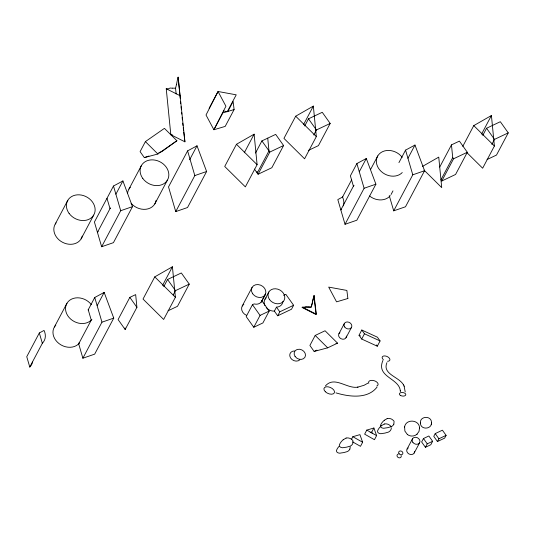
<?xml version="1.0" encoding="UTF-8"?>
<svg xmlns="http://www.w3.org/2000/svg" width="535" height="535" viewBox="0 0 535 535"><rect width="100%" height="100%" fill="white"/><g stroke="black" fill="none" stroke-linecap="round" stroke-linejoin="round"><path stroke-width="0.8" d="M405.196 391.901L404.106 386.056M382.953 360.376C375.57 377.295 399.852 378.098 400.354 391.386L400.34 390.61M404.607 426.877L404.895 431.116L407.409 434.527M391.339 428.227L390.965 429.585A7.55 6.199 27.9 0 1 388.39 432.113L385.013 433.076A42.191 34.641 27.9 0 1 382.659 433.41C379.83 434.547 375.697 432.568 378.298 429.371A20.484 16.819 27.9 0 1 381.422 425.72M404.56 427.117C405.664 418.584 419.453 419.427 419.56 427.993M312.868 299.974L312.393 302.723A10.386 1.177 -71.6 0 0 312.326 302.991L312.286 303.164A4.614 0.522 -71.6 0 1 312.226 303.399M431.491 422.543C431.571 415.267 419.614 415.922 420.376 423.065M420.39 423.218C420.67 430.294 432.247 429.358 431.484 422.403M172.624 88.155L172.484 88.148A6.059 2.942 -8.9 0 0 172.063 88.141L171.354 88.148A1.946 0.943 -8.9 0 1 170.953 88.108L170.424 88.041A0.722 0.348 -8.9 0 0 169.963 88.101L168.478 88.77A0.716 0.348 -8.9 0 1 168.023 88.837L166.238 88.73L170.819 134.706L184.916 141.822L178.135 77.154L177.854 78.257A15.662 1.779 -71.6 0 0 177.72 78.799L177.5 79.702A4.782 0.542 -71.6 0 1 177.346 80.29L176.503 84.45A4.614 0.522 -71.6 0 1 176.443 84.677M176.383 84.931L175.56 88.215L176.135 93.959M313.871 296.056L316.125 314.56L302.021 307.444L303.806 307.551A0.716 0.348 -8.9 0 0 304.261 307.491L305.746 306.822A0.722 0.348 -8.9 0 1 306.207 306.756L306.736 306.829A1.946 0.943 -8.9 0 0 307.137 306.863L307.846 306.863A6.059 2.942 -8.9 0 1 308.267 306.869L308.407 306.876M313.824 296.236L313.637 296.978A15.662 1.779 -71.6 0 0 313.503 297.52L313.283 298.423A4.782 0.542 -71.6 0 1 313.129 299.011L313.015 299.413M312.099 303.927L311.343 306.929L308.829 306.883M386.919 362.677C382.03 374.226 398.856 376.613 403.557 384.912M431.243 424.389L431.344 424.021M349.877 449.059L350.231 446.919M393.847 424.135L394.074 421.5A3.11 2.555 27.9 0 0 393.593 420.61L391.908 419.293A6.112 5.022 27.9 0 0 387.173 418.564M55.259 224.011L67.831 200.271M81.133 238.837L93.705 215.097M113.494 186.013L94.421 222.045L101.637 246.735L113.433 242.663L132.506 206.637L122.91 180.95L113.494 186.013L120.709 210.703L101.637 246.735M29.773 367.043L42.345 343.296A14.913 12.245 27.9 0 0 44.03 330.429L39.322 332.964L26.75 356.705L29.773 367.043A14.913 12.245 27.9 0 0 32.521 362.075M115.901 194.185L122.91 180.95M145.4 141.608L140.09 151.632L144.336 157.611L157.872 154L176.891 140.752L164.419 128.36L145.4 141.608L157.872 154M110.665 207.921A14.913 12.245 27.9 0 1 110.009 208.637L97.437 232.377A14.913 12.245 27.9 0 0 98.092 231.668M54.389 327.005L66.962 303.265M128.955 189.069L141.528 165.328M88.121 309.986L94.742 297.487L104.158 292.418L113.754 318.111L94.675 354.137L82.885 358.209L78.458 343.075M97.149 305.659L104.158 292.418M78.685 343.851L91.258 320.111L88.235 309.772M154.829 203.895L167.401 180.155M209.125 108.331L218.046 91.492L236.223 94.822L227.308 111.661L223.356 110.939M187.598 150.877L168.525 186.909L175.741 211.599L187.538 207.526L206.61 171.501L197.014 145.814L187.598 150.877L194.82 175.574L175.741 211.599M82.885 358.209L101.958 322.177L113.754 318.111M189.617 159.784L197.014 145.814M227.689 111.741L233.113 101.489L234.109 109.561L225.188 126.4L213.893 129.751L206.015 115.005L218.046 91.492L225.924 106.238L213.893 129.751L222.814 112.912L234.109 109.561M129.844 297.373L118.095 319.562L125.163 329.513L136.913 307.324L135.669 294.604L129.844 297.373L136.913 307.324M154.769 276.869L143.019 299.058L163.65 319.462L175.4 297.273L172.417 266.771L154.769 276.869L175.4 297.273M236.47 144.283L224.72 166.472L245.351 186.875L257.101 164.686L254.125 134.185L236.47 144.283L257.101 164.686M162.566 285.382L172.417 266.771M163.77 286.646L167.562 279.484L181.325 272.957L189.25 284.112L177.5 306.301L168.084 310.768M244.268 152.796L254.125 134.185M173.213 294.932L175.487 290.639L189.25 284.112M255.462 153.077L261.903 140.912L275.672 134.385L283.59 145.533L271.84 167.722L258.077 174.249L254.399 169.073M258.077 174.249L269.827 152.06L283.59 145.533M295.695 116.202L283.945 138.391L304.575 158.795L316.325 136.606L313.349 106.104L295.695 116.202L316.325 136.606M303.492 124.715L313.349 106.104M304.703 125.979L308.494 118.823L322.257 112.296L330.182 123.445L318.432 145.634L308.287 150.449M313.764 134.987L316.412 129.972L330.182 123.445M242.215 306.02L252.065 287.422M252.466 304.703L246.18 316.58L253.777 327.273L262.899 322.946L269.185 311.076L261.909 300.83A7.497 6.159 27.9 0 1 254.085 303.933L252.466 304.703L260.063 315.403L253.777 327.273M261.167 302.221L265.474 294.089M264.965 299.279L268.844 291.95M283.664 295.367L285.844 294.33L293.615 305.271L291.522 309.223L277.692 315.784L274.375 311.116L276.468 307.164A8.714 7.156 27.9 0 0 282.988 301.372M342.882 196.867L337.812 199.595L345.028 224.292L356.825 220.219L375.904 184.187L366.301 158.5L356.885 163.57L350.385 175.854L353.408 186.187L340.835 209.934A14.913 12.245 27.9 0 0 341.484 209.218M277.692 315.784L279.785 311.831L293.615 305.271M351.662 179.793L342.52 197.061A14.913 12.245 27.9 0 1 343.33 205.888M359.293 171.735L366.301 158.5M370.541 169.568L377.777 155.899M345.028 224.292L364.108 188.26L375.904 184.187M398.936 162.62L405.557 150.121L414.973 145.052L424.569 170.739L405.497 206.771L393.7 210.837L389.273 195.703M407.964 158.286L414.973 145.052M315.202 335.438L309.892 345.463L314.139 351.441L327.674 347.83L337.545 343.156L325.066 330.764L315.202 335.438L327.674 347.83M391.078 194.466L392.984 190.868M393.7 210.837L412.779 174.811L424.569 170.739M338.956 333.7L344.386 323.448M346.038 337.732L351.468 327.474M439.716 167.067L451.466 144.878L459.404 141.113L467.322 152.268L455.579 174.457L441.81 180.984L440.96 179.787L452.71 157.598L451.466 144.878M359.025 335.278L361.8 330.028L377.416 337.197L380.084 340.955L377.302 346.205L361.693 339.036L359.025 335.278L360.51 335.96M441.81 180.984L453.56 158.795L467.322 152.268M462.775 146.376L473.769 125.618L491.418 115.52L494.4 146.028L482.65 168.217L466.734 152.475M361.693 339.036L364.469 333.786L361.8 330.028M481.56 134.131L491.418 115.52M482.771 135.395L486.562 128.239L500.325 121.712L508.25 132.867L496.5 155.056L487.084 159.524M491.832 144.403L494.487 139.394L508.25 132.867M351.395 439.422L352.832 436.714L359.921 434.641L362.636 442.251L360.483 446.317L352.779 441.97M366.796 430.093L364.643 434.159L374.453 439.696L376.607 435.63L373.891 428.02L366.796 430.093L376.607 435.63M370.16 432.547L371.738 432.086L373.891 428.02M407.082 449.039L412.512 438.78M414.164 453.065L419.594 442.813M423.466 438.539L421.64 441.984L425.412 447.293L430.795 444.739L432.621 441.295L428.849 435.985L423.466 438.539L427.238 443.849L425.412 447.293M435.229 433.591L433.771 436.339L437.456 441.529L444.645 438.125L446.103 435.37L442.412 430.18L435.229 433.591L438.914 438.78L437.456 441.529M261.468 301.66L265.213 294.631M377.101 386.999C367.746 399.404 349.007 396.809 335.98 392.877M325.427 385.929C334.482 375.463 347.121 389.233 357.995 387.126L357.654 387.18L364.074 385.28L367.926 383.14M416.872 434.306L418.992 431.431L419.554 427.886M407.369 434.5C410.051 436.647 414.197 436.593 416.812 434.36M416.638 434.5L417.046 434.166M343.196 439.737L346.105 438.091M384.284 420.256L387.193 418.611M381.401 425.699L384.311 424.054M176.891 140.752L161.844 151.586L158.801 152.636M422.503 166.405L438.747 157.116L441.723 187.618L424.041 170.13M260.063 315.403L269.185 311.076M314.139 351.441L316.961 350.104M427.238 443.849L432.621 441.295M438.914 438.78L446.103 435.37M144.336 157.611L148.904 156.039M194.82 175.574L206.61 171.501M120.709 210.703L132.506 206.637M335.953 343.577L337.545 343.156M172.798 88.161L175.56 88.215M170.819 134.706L172.33 134.793M364.469 333.786L380.084 340.955M166.238 88.73L180.342 95.839M352.832 436.714L362.636 442.251M473.769 125.618L494.4 146.028M486.562 128.239L494.487 139.394M452.71 157.598L453.56 158.795M308.494 118.823L316.412 129.972M261.903 140.912L269.827 152.06M376.413 344.955L377.302 346.205M276.468 307.164L279.785 311.831M167.562 279.484L175.487 290.639M403.484 384.759L404.192 386.237M371.738 432.086L372.28 433.604M391.266 427.184L391.192 426.943A3.11 2.555 27.9 0 0 390.71 426.054L389.025 424.736A6.112 5.022 27.9 0 0 384.29 424.014M405.557 150.121L412.779 174.811M356.885 163.57L364.108 188.26M106.987 198.298L110.009 208.637M94.742 297.487L101.958 322.177M39.322 332.964L42.345 343.296M420.396 423.285L420.37 422.924M182.709 123.137L182.99 125.471M183.237 127.584L183.605 130.727M183.779 132.185L184.261 136.271M184.301 136.565L184.916 141.822M178.135 77.154L180.262 98.5M180.583 101.784L180.75 103.429M181.077 106.712L181.325 109.173M181.646 112.457L181.813 114.102M182.141 117.386L182.388 119.847M267.734 138.144L268.971 150.863L257.221 173.052L257.067 171.461M125.009 327.922L125.163 329.513M390.269 195.636A14.913 12.245 27.9 0 1 369.578 196.017M402.26 172.551A14.913 12.245 27.9 0 1 381.094 171.354A14.913 12.245 27.9 0 1 381 152.535A14.913 12.245 27.9 0 1 402.18 157.31M354.056 185.478A14.913 12.245 27.9 0 1 353.408 186.187M156.126 200.297A14.913 12.245 27.9 0 1 146.008 209.259A14.913 12.245 27.9 0 1 131.075 203.28M127.557 193.556A14.913 12.245 27.9 0 1 130.353 187.237M82.256 236.109A14.913 12.245 27.9 0 1 62.755 242.402A14.913 12.245 27.9 0 1 56.075 222.848M91.906 319.395A14.913 12.245 27.9 0 1 70.687 319.101A14.913 12.245 27.9 0 1 69.985 300.041A14.913 12.245 27.9 0 1 91.365 304.676M79.447 343.002A14.913 12.245 27.9 0 1 59.184 343.711A14.913 12.245 27.9 0 1 55.78 325.173M246.675 315.429A7.497 6.159 27.9 0 1 243.826 304.261M274.375 311.116A8.714 7.156 27.9 0 1 266.176 307.545M264.872 305.565A8.714 7.156 27.9 0 1 266.256 297.761M299.834 359.834A5.905 4.848 27.9 0 1 290.512 357.855A5.905 4.848 27.9 0 1 294.437 350.92M346.412 336.04A4.073 3.344 27.9 0 1 340.989 338.702A4.073 3.344 27.9 0 1 339.926 332.716M368.802 383.281A4.895 2.755 16.6 0 1 371.183 380.392A4.895 2.755 16.6 0 1 377.148 382.391A4.895 2.755 16.6 0 1 376.807 385.976M383.341 359.66A4.106 2.341 22.9 0 1 383.608 356.016A4.106 2.341 22.9 0 1 389.386 358.249A4.106 2.341 22.9 0 1 387.534 361.285M349.883 449.066A7.55 6.199 27.9 0 1 347.302 451.593L343.925 452.556A42.191 34.641 27.9 0 1 341.571 452.891C338.749 454.028 334.616 452.048 337.21 448.852A20.484 16.819 27.9 0 1 339.003 446.451M346.085 438.045A6.112 5.022 27.9 0 1 350.806 438.807L352.505 440.091A3.11 2.555 27.9 0 1 352.986 440.98L352.759 443.615A7.55 6.199 27.9 0 1 350.184 446.15L346.807 447.113A42.191 34.641 27.9 0 1 344.453 447.447C341.631 448.584 337.498 446.605 340.093 443.408A20.484 16.819 27.9 0 1 343.216 439.75M393.854 424.141A7.55 6.199 27.9 0 1 391.272 426.669L387.895 427.632A42.191 34.641 27.9 0 1 385.541 427.967C382.719 429.103 378.586 427.124 381.181 423.927A20.484 16.819 27.9 0 1 384.304 420.269M401.116 455.573A2.2 1.812 27.9 0 1 399.933 457.799A2.2 1.812 27.9 0 1 397.184 456.409A2.2 1.812 27.9 0 1 398.241 454.115M414.538 451.373A4.073 3.344 27.9 0 1 408.987 453.968A4.073 3.344 27.9 0 1 408.272 447.929M314.099 295.527L311.163 307.277L302.208 307.103L316.305 314.212L314.099 295.527M347.87 298.497L336.568 301.854L328.691 287.101L346.874 290.431L347.87 298.497M142.798 178.463A14.913 12.245 27.9 0 0 167.569 179.867A14.913 12.245 27.9 0 0 153.037 159.885A14.913 12.245 27.9 0 0 142.798 178.463M69.102 213.405A14.913 12.245 27.9 0 0 93.866 214.809A14.913 12.245 27.9 0 0 79.34 194.827A14.913 12.245 27.9 0 0 69.102 213.405M252.68 293.775A7.497 6.159 27.9 0 0 265.159 294.725A7.497 6.159 27.9 0 0 258.077 284.573A7.497 6.159 27.9 0 0 252.68 293.775M269.587 299.627A8.714 7.156 27.9 0 0 284.052 300.443A8.714 7.156 27.9 0 0 275.565 288.773A8.714 7.156 27.9 0 0 269.587 299.627M295.052 356.384A5.905 4.848 27.9 0 0 304.897 357.327A5.905 4.848 27.9 0 0 299.5 349.248A5.905 4.848 27.9 0 0 295.052 356.384M344.727 327.005A4.073 3.344 27.9 0 0 351.495 327.427A4.073 3.344 27.9 0 0 347.556 321.95A4.073 3.344 27.9 0 0 344.727 327.005M325.36 391.74A5.651 3.223 24.1 0 0 334.328 392.897A5.651 3.223 24.1 0 0 327.975 386.798A5.651 3.223 24.1 0 0 325.36 391.74M400.728 395.579A3.25 1.779 7.9 0 0 405.804 394.77A3.25 1.779 7.9 0 0 401.23 392.543A3.25 1.779 7.9 0 0 400.728 395.579M399.043 453.693A2.2 1.812 27.9 0 0 402.708 453.901A2.2 1.812 27.9 0 0 400.561 450.952A2.2 1.812 27.9 0 0 399.043 453.693M412.853 442.345A4.073 3.344 27.9 0 0 419.621 442.759A4.073 3.344 27.9 0 0 415.682 437.289A4.073 3.344 27.9 0 0 412.853 442.345"/></g></svg>
